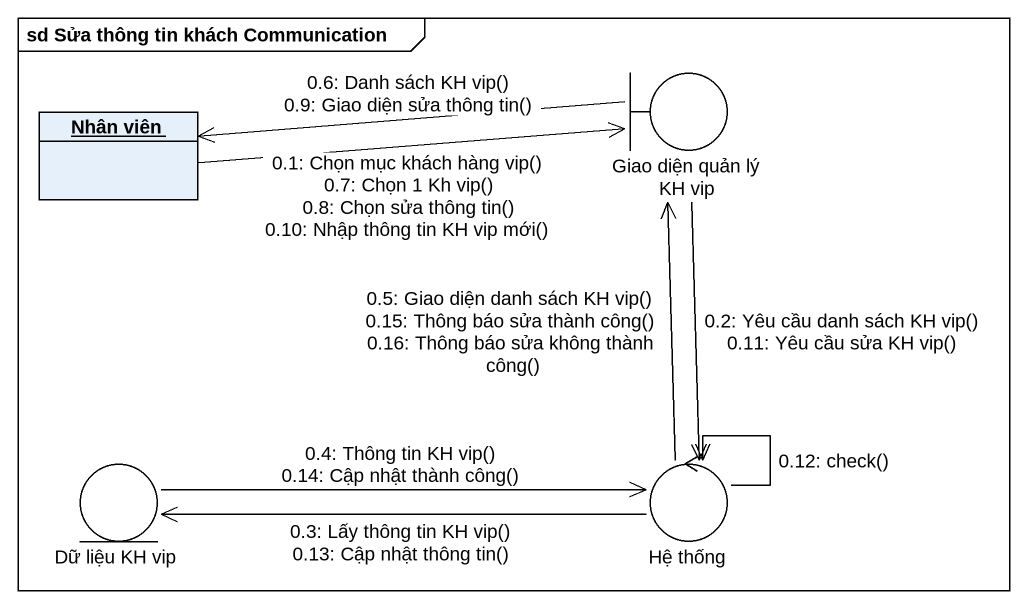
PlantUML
@startuml
mainframe sd Sửa thông tin khách Communication
allowmixing
hide circle
hide empty members
object "Nhân viên" as Nhân_viên
boundary "Giao diện quản lý KH vip" as Giao_diện_quản_lý_KH_vip
entity "Dữ liệu KH vip" as Dữ_liệu_KH_vip
control "Hệ thống" as Hệ_thống
Nhân_viên -right-> Giao_diện_quản_lý_KH_vip : 0.1: Chọn mục khách hàng vip()\n0.7: Chọn 1 Kh vip()\n0.8: Chọn sửa thông tin()\n0.10: Nhập thông tin KH vip mới()
Giao_diện_quản_lý_KH_vip --> Hệ_thống : 0.2: Yêu cầu danh sách KH vip()\n0.11: Yêu cầu sửa KH vip()
Hệ_thống -left-> Dữ_liệu_KH_vip : 0.3: Lấy thông tin KH vip()\n0.13: Cập nhật thông tin()
Dữ_liệu_KH_vip -right-> Hệ_thống : 0.4: Thông tin KH vip()\n0.14: Cập nhật thành công()
Hệ_thống -up-> Giao_diện_quản_lý_KH_vip : 0.5: Giao diện danh sách KH vip()\n0.15: Thông báo sửa thành công()\n0.16: Thông báo sửa không thành công()
Giao_diện_quản_lý_KH_vip -left-> Nhân_viên : 0.6: Danh sách KH vip()\n0.9: Giao diện sửa thông tin()
Hệ_thống --> Hệ_thống : 0.12: check()
@enduml
